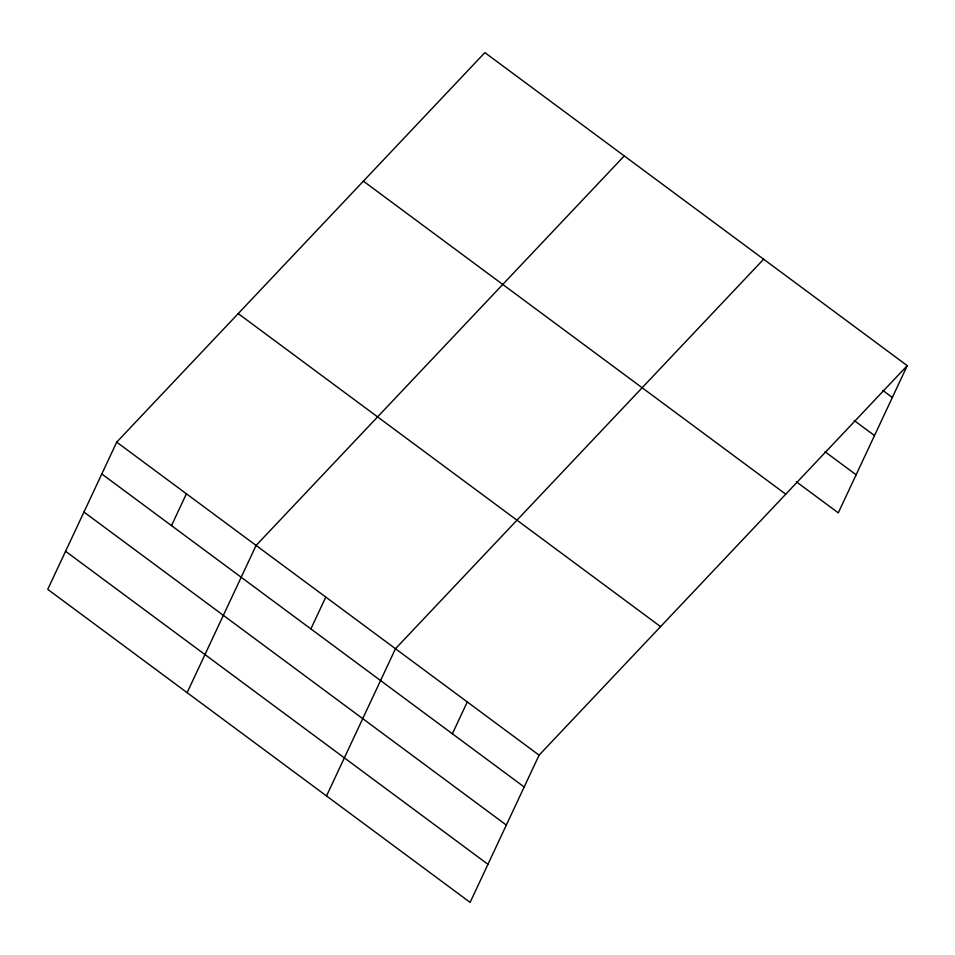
<?xml version="1.0" encoding="UTF-8"?>
<svg xmlns="http://www.w3.org/2000/svg" width="955" height="955" viewBox="0 0 955 955"><rect width="100%" height="100%" fill="white"/><g stroke="black" fill="none" stroke-linecap="round" stroke-linejoin="round"><path stroke-width="1.43" d="M116.713 442.141L47.75 589.354L470.123 902.38L539.086 755.154L907.25 365.646L484.877 52.62L116.713 442.141L539.086 755.154M171.494 525.62L186.404 493.783M187.132 692.65L256.095 545.436L624.26 155.916M310.876 628.915L325.786 597.078M326.514 795.945L395.477 648.732L763.642 259.211M452.372 733.774L467.282 701.937M907.25 365.646L838.287 512.859L796.398 481.821M882.766 390.38L892.34 397.471M854.152 420.475L874.505 435.552M825.013 451.727L856.122 474.79M363.389 181.163L785.75 494.177M238.213 313.598L660.574 626.611M101.803 473.967L524.176 786.98M83.968 512.047L506.329 825.06M65.585 551.286L487.957 864.299"/></g></svg>
